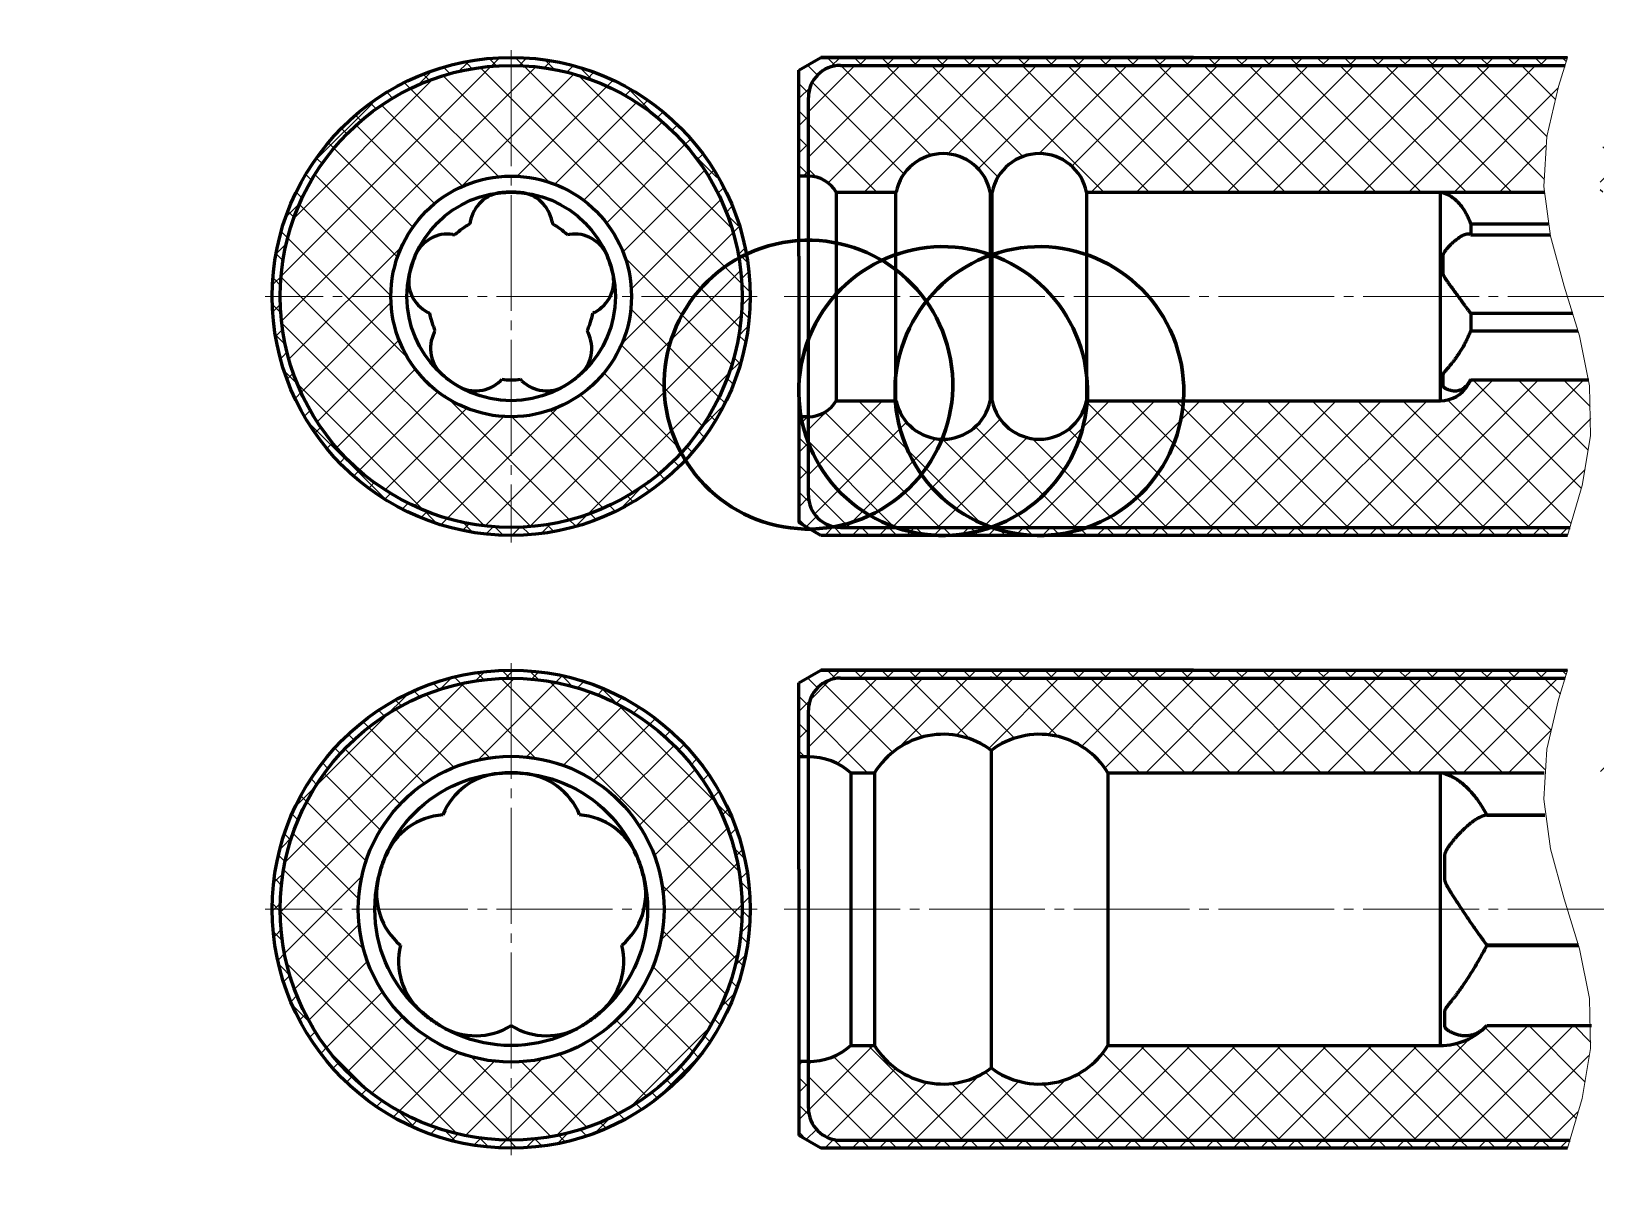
# Model space of a CAD drawing. Header units: millimetres. Extents: x 0 to 2227, y 0 to 651.
# Drawn here: x 0 to 243.8, y 297.9 to 480.2 of the extents above; entities that cross this region are included whole.
import ezdxf

# ---------------------------------------------------------------- set-up
doc = ezdxf.new("R2010")
doc.units = ezdxf.units.MM
for name, pattern in [('K5LT32768', [0]), ('K5LT_AXLED', [22.557629, 18.057629, -1.5, 1.5, -1.5]), ('K5LT_BASIC', [0]), ('K5LT_REINFORCED', [0]), ('K5LT_THIN_INCLUDED_TO_HATCHING', [0])]:
    doc.linetypes.add(name, pattern=pattern)
pattern_1 = [(45, (0, 0), (-3.535534, 3.535534), []), (135, (0, 0), (-3.535534, -3.535534), [])]
pattern_2 = [(45, (0, 0), (-2.12132, 2.12132), []), (135, (0, 0), (-2.12132, -2.12132), [])]

# ---------------------------------------------------------------- blocks, each defined once
blk = doc.blocks.new('U3')
at = {"color": 7, "linetype": 'K5LT_THIN_INCLUDED_TO_HATCHING', "lineweight": 18}
for p, q in [((238.05, 471.55), (239.45, 476.11)), ((236.23, 463.78), (238.05, 471.55)), ((235.75, 456.01), (236.23, 463.78)), ((236.8, 448.24), (235.75, 456.01)), ((238.94, 440.47), (236.8, 448.24)), ((241.3, 432.7), (238.94, 440.47)), ((242.89, 424.93), (241.3, 432.7)), ((243.05, 417.15), (242.89, 424.93)), ((241.72, 409.38), (243.05, 417.15)), ((239.45, 401.61), (241.72, 409.38))]:
    blk.add_line(p, q, dxfattribs=at)
blk = doc.blocks.new('U5')
at = {"color": 7, "linetype": 'K5LT_THIN_INCLUDED_TO_HATCHING', "lineweight": 18}
for p, q in [((238.05, 376.06), (239.45, 380.62)), ((236.23, 368.29), (238.05, 376.06)), ((235.75, 360.52), (236.23, 368.29)), ((236.8, 352.75), (235.75, 360.52)), ((238.94, 344.98), (236.8, 352.75)), ((241.3, 337.21), (238.94, 344.98)), ((242.89, 329.43), (241.3, 337.21)), ((243.05, 321.66), (242.89, 329.43)), ((241.72, 313.89), (243.05, 321.66)), ((239.45, 306.12), (241.72, 313.89))]:
    blk.add_line(p, q, dxfattribs=at)

msp = doc.modelspace()

# ---------------------------------------------------------------- hatches: boundary and pattern name
h = msp.add_hatch()
h.set_pattern_fill('', angle=45, style=0, pattern_type=0)
h.set_pattern_definition(pattern_2)
h.paths.add_polyline_path([(112.05, 438.86), (111.25, 446.53), (108.89, 453.87), (105.07, 460.57), (99.96, 466.33), (93.76, 470.92), (86.75, 474.14), (79.24, 475.85), (71.53, 475.97), (63.96, 474.5), (56.85, 471.5), (50.52, 467.11), (45.22, 461.51), (41.19, 454.93), (38.61, 447.67), (37.57, 440.03), (38.12, 432.34), (40.25, 424.93), (43.86, 418.12), (48.79, 412.19), (54.84, 407.41), (61.74, 403.98), (69.2, 402.04), (76.9, 401.67), (84.51, 402.9), (91.71, 405.67), (98.18, 409.86), (103.65, 415.3), (107.88, 421.74), (110.7, 428.92), (111.98, 436.52)])
h.paths.add_polyline_path([(110.8, 438.86), (110, 431.33), (107.64, 424.12), (103.83, 417.57), (98.73, 411.97), (92.57, 407.55), (85.62, 404.53), (78.19, 403.02), (70.61, 403.11), (63.22, 404.78), (56.34, 407.95), (50.28, 412.5), (45.3, 418.22), (41.64, 424.85), (39.44, 432.11), (38.81, 439.66), (39.77, 447.18), (42.29, 454.33), (46.25, 460.79), (51.47, 466.28), (57.73, 470.56), (64.74, 473.43), (72.2, 474.77), (79.78, 474.52), (87.13, 472.68), (93.94, 469.35), (99.9, 464.67), (104.74, 458.84), (108.26, 452.13), (110.3, 444.83)])
h = msp.add_hatch()
h.set_pattern_fill('', angle=45, style=0, pattern_type=0)
h.set_pattern_definition(pattern_1)
h.paths.add_polyline_path([(110.8, 438.86), (110, 446.4), (107.64, 453.6), (103.83, 460.15), (98.73, 465.76), (92.57, 470.17), (85.62, 473.2), (78.19, 474.7), (70.61, 474.62), (63.22, 472.95), (56.34, 469.77), (50.28, 465.22), (45.3, 459.5), (41.64, 452.87), (39.44, 445.62), (38.81, 438.06), (39.77, 430.55), (42.29, 423.4), (46.25, 416.94), (51.47, 411.44), (57.73, 407.17), (64.74, 404.3), (72.2, 402.96), (79.78, 403.21), (87.13, 405.04), (93.94, 408.37), (99.9, 413.05), (104.74, 418.88), (108.26, 425.59), (110.3, 432.89)])
h.paths.add_polyline_path([(93.55, 438.86), (92.75, 433.46), (90.43, 428.51), (86.79, 424.45), (82.12, 421.6), (76.84, 420.22), (71.38, 420.43), (66.21, 422.2), (61.77, 425.38), (58.44, 429.71), (56.49, 434.81), (56.1, 440.26), (57.3, 445.59), (59.98, 450.35), (63.92, 454.13), (68.78, 456.62), (74.16, 457.6), (79.58, 456.99), (84.61, 454.84), (88.8, 451.34), (91.8, 446.77), (93.36, 441.54)])
h = msp.add_hatch()
h.set_pattern_fill('', angle=45, style=0, pattern_type=0)
h.set_pattern_definition(pattern_1)
h.paths.add_polyline_path([(164.48, 455.11), (235.8, 455.11), (236.1, 462.88), (237.79, 470.65), (239.06, 474.86), (126.13, 474.86), (123.44, 474.08), (121.6, 471.97), (121.13, 469.86), (121.13, 468.61), (121.13, 457.61), (123.82, 456.83), (125.46, 455.11), (134.78, 455.11), (136.22, 458.24), (138.91, 460.39), (142.27, 461.11), (145.61, 460.26), (148.21, 458), (149.48, 455.11), (149.78, 455.11), (151.22, 458.24), (153.91, 460.39), (157.27, 461.11), (160.61, 460.26), (163.21, 458)])
h.paths.add_polyline_path([(126.13, 402.86), (239.84, 402.86), (242.02, 410.63), (243.13, 418.4), (242.76, 425.86), (224.39, 425.86), (223.96, 425.11), (221.94, 423.18), (219.63, 422.61), (164.48, 422.61), (163.03, 419.49), (160.35, 417.34), (156.98, 416.61), (153.65, 417.47), (151.05, 419.72), (149.78, 422.61), (149.48, 422.61), (148.03, 419.49), (145.35, 417.34), (141.98, 416.61), (138.65, 417.47), (136.05, 419.72), (134.78, 422.61), (125.46, 422.61), (123.44, 420.68), (121.13, 420.11), (121.13, 407.86), (121.91, 405.17), (124.02, 403.33)])
h.paths.add_polyline_path([(248.61, 402.86), (386.63, 402.86), (389.32, 403.65), (391.16, 405.75), (391.63, 407.86), (391.63, 408.36), (388.94, 409.15), (387.1, 411.25), (386.63, 413.36), (386.63, 421.36), (376.61, 421.36), (375.6, 418.07), (373.23, 415.58), (369.99, 414.41), (366.57, 414.81), (363.69, 416.69), (361.96, 419.66), (361.65, 421.36), (361.61, 421.36), (360.6, 418.07), (358.23, 415.58), (354.99, 414.41), (351.57, 414.81), (348.69, 416.69), (346.96, 419.66), (346.65, 421.36), (266.63, 421.36), (263.94, 422.15), (262.3, 423.86), (261.15, 425.86), (251.53, 425.86), (251.88, 418.09), (250.71, 410.32)])
h.paths.add_polyline_path([(386.63, 474.86), (247.82, 474.86), (245.65, 467.09), (244.53, 459.32), (244.56, 455.11), (263.32, 455.11), (265.86, 456.3), (266.63, 456.36), (346.65, 456.36), (347.66, 459.65), (350.03, 462.14), (353.27, 463.31), (356.68, 462.91), (359.56, 461.03), (361.3, 458.06), (361.61, 456.36), (361.65, 456.36), (362.66, 459.65), (365.03, 462.14), (368.27, 463.31), (371.68, 462.91), (374.56, 461.03), (376.3, 458.06), (376.61, 456.36), (386.63, 456.36), (386.63, 464.36), (387.41, 467.05), (389.52, 468.9), (391.63, 469.36), (391.63, 469.86), (390.84, 472.55), (388.74, 474.4)])
h = msp.add_hatch()
h.set_pattern_fill('', angle=45, style=0, pattern_type=0)
h.set_pattern_definition(pattern_2)
h.paths.add_polyline_path([(112.05, 343.37), (111.25, 351.04), (108.89, 358.38), (105.07, 365.08), (99.96, 370.84), (93.76, 375.43), (86.75, 378.65), (79.24, 380.36), (71.53, 380.48), (63.96, 379.01), (56.85, 376.01), (50.52, 371.62), (45.22, 366.02), (41.19, 359.44), (38.61, 352.18), (37.57, 344.54), (38.12, 336.85), (40.25, 329.44), (43.86, 322.63), (48.79, 316.7), (54.84, 311.92), (61.74, 308.49), (69.2, 306.54), (76.9, 306.18), (84.51, 307.41), (91.71, 310.18), (98.18, 314.37), (103.65, 319.81), (107.88, 326.25), (110.7, 333.43), (111.98, 341.03)])
h.paths.add_polyline_path([(110.8, 343.37), (110, 335.83), (107.64, 328.63), (103.83, 322.08), (98.73, 316.48), (92.57, 312.06), (85.62, 309.04), (78.19, 307.53), (70.61, 307.62), (63.22, 309.28), (56.34, 312.46), (50.28, 317.01), (45.3, 322.73), (41.64, 329.36), (39.44, 336.62), (38.81, 344.17), (39.77, 351.69), (42.29, 358.83), (46.25, 365.3), (51.47, 370.79), (57.73, 375.07), (64.74, 377.94), (72.2, 379.28), (79.78, 379.03), (87.13, 377.19), (93.94, 373.86), (99.9, 369.18), (104.74, 363.35), (108.26, 356.64), (110.3, 349.34)])
h = msp.add_hatch()
h.set_pattern_fill('', angle=45, style=0, pattern_type=0)
h.set_pattern_definition(pattern_1)
h.paths.add_polyline_path([(110.8, 343.37), (110, 350.91), (107.64, 358.11), (103.83, 364.66), (98.73, 370.27), (92.57, 374.68), (85.62, 377.71), (78.19, 379.21), (70.61, 379.13), (63.22, 377.46), (56.34, 374.28), (50.28, 369.73), (45.3, 364.01), (41.64, 357.38), (39.44, 350.13), (38.81, 342.57), (39.77, 335.06), (42.29, 327.91), (46.25, 321.44), (51.47, 315.95), (57.73, 311.68), (64.74, 308.8), (72.2, 307.47), (79.78, 307.72), (87.13, 309.55), (93.94, 312.88), (99.9, 317.56), (104.74, 323.39), (108.26, 330.1), (110.3, 337.4)])
h.paths.add_polyline_path([(98.63, 343.37), (97.83, 337.26), (95.5, 331.56), (91.78, 326.65), (86.92, 322.85), (81.25, 320.43), (75.16, 319.54), (69.04, 320.25), (63.3, 322.5), (58.33, 326.14), (54.47, 330.94), (51.96, 336.57), (50.98, 342.65), (51.59, 348.79), (53.75, 354.56), (57.33, 359.58), (62.06, 363.52), (67.66, 366.11), (73.72, 367.18), (79.86, 366.66), (85.66, 364.58), (90.74, 361.09), (94.75, 356.41), (97.42, 350.86), (98.59, 344.8)])
h = msp.add_hatch()
h.set_pattern_fill('', angle=45, style=0, pattern_type=0)
h.set_pattern_definition(pattern_1)
h.paths.add_polyline_path([(131.45, 364.62), (134.41, 367.95), (138.35, 370.04), (142.76, 370.61), (147.1, 369.59), (149.63, 368.12), (153.61, 370.12), (158.04, 370.59), (162.35, 369.48), (166, 366.92), (167.81, 364.62), (235.81, 364.62), (237.06, 372.39), (239.06, 379.37), (149.73, 379.37), (149.63, 379.33), (149.52, 379.37), (126.13, 379.37), (123.44, 378.59), (121.6, 376.48), (121.13, 374.37), (121.13, 373.12), (121.13, 367.12), (125.03, 366.33), (127.74, 364.62)])
h.paths.add_polyline_path([(126.13, 307.37), (239.84, 307.37), (242.02, 315.14), (243.13, 322.91), (243.17, 325.22), (226.86, 325.22), (223.6, 322.94), (219.7, 322.12), (219.63, 322.12), (167.81, 322.12), (164.85, 318.79), (160.91, 316.71), (156.49, 316.14), (152.16, 317.15), (149.63, 318.62), (145.65, 316.63), (141.22, 316.15), (136.9, 317.27), (133.25, 319.82), (131.45, 322.12), (127.74, 322.12), (124.29, 320.14), (121.13, 319.62), (121.13, 312.37), (121.91, 309.68), (124.02, 307.84)])
h.paths.add_polyline_path([(248.61, 307.37), (386.63, 307.37), (389.3, 308.15), (385.69, 309.82), (383.02, 312.78), (381.72, 316.54), (381.63, 317.87), (381.63, 320.87), (380.35, 320.87), (377.71, 317.28), (373.98, 314.85), (369.63, 313.88), (365.22, 314.5), (361.63, 316.37), (357.65, 314.38), (353.22, 313.9), (348.9, 315.02), (345.25, 317.57), (342.9, 320.87), (266.63, 320.87), (262.73, 321.66), (259.45, 323.91), (258.38, 325.22), (251.94, 325.22), (251.26, 317.45), (249.31, 309.68)])
h.paths.add_polyline_path([(386.63, 379.37), (247.82, 379.37), (245.65, 371.6), (244.58, 364.62), (261.79, 364.62), (265.58, 365.82), (266.63, 365.87), (342.9, 365.87), (345.54, 369.46), (349.28, 371.89), (353.62, 372.86), (358.03, 372.25), (361.63, 370.37), (365.61, 372.37), (370.04, 372.84), (374.35, 371.73), (378, 369.17), (380.35, 365.87), (381.63, 365.87), (381.63, 368.87), (382.42, 372.77), (384.67, 376.05), (388.02, 378.2), (389.3, 378.6)])

# ---------------------------------------------------------------- linework, layer by layer
at = {"color": 30, "linetype": 'K5LT_AXLED', "lineweight": 18, "true_color": 0xff8000}
for p, q in [((74.8, 477.21), (74.8, 400.51)), ((113.15, 438.86), (36.45, 438.86)), ((117.37, 438.86), (403.67, 438.86)), ((74.8, 381.72), (74.8, 305.02)), ((113.15, 343.37), (36.45, 343.37)), ((117.37, 343.37), (403.67, 343.37))]:
    msp.add_line(p, q, dxfattribs=at)
at = {"color": 150, "linetype": 'K5LT_BASIC', "lineweight": 60, "true_color": 0x0080ff}
for p, q in [((119.63, 474.11), (123.09, 476.11)), ((123.09, 476.11), (239.45, 476.11)), ((181.13, 476.11), (123.09, 476.11)), ((119.63, 445.11), (119.63, 474.11)), ((126.13, 474.86), (239.06, 474.86)), ((119.63, 469.78), (119.63, 469.78)), ((121.13, 445.11), (121.13, 469.86)), ((121.13, 446.36), (121.13, 468.61)), ((121.13, 457.61), (119.63, 457.61)), ((125.46, 455.11), (134.78, 455.11)), ((125.46, 455.11), (125.46, 422.61)), ((134.78, 422.61), (134.78, 455.11)), ((149.48, 455.11), (149.78, 455.11)), ((149.48, 455.11), (149.48, 422.61)), ((149.78, 422.61), (149.78, 455.11)), ((164.48, 455.11), (235.8, 455.11)), ((164.48, 455.11), (164.48, 422.61)), ((219.63, 422.61), (219.63, 455.11)), ((68.42, 450.47), (68.37, 450.17)), ((81.18, 450.47), (81.23, 450.17)), ((224.39, 450.17), (224.39, 448.46)), ((224.39, 450.17), (236.41, 450.17)), ((65.73, 448.52), (66.03, 448.47)), ((83.87, 448.52), (83.56, 448.47)), ((224.39, 448.46), (236.75, 448.46)), ((119.63, 445.11), (119.63, 403.86)), ((121.13, 407.86), (121.13, 445.11)), ((220.03, 445.23), (220.03, 442.49)), ((61.79, 436.38), (62.06, 436.24)), ((87.81, 436.38), (87.54, 436.24)), ((224.39, 436.25), (224.39, 433.49)), ((224.39, 436.25), (240.26, 436.25)), ((62.82, 433.22), (62.95, 433.5)), ((86.78, 433.22), (86.64, 433.5)), ((119.63, 432.61), (119.63, 425.89)), ((224.39, 433.49), (241.08, 433.49)), ((73.14, 425.72), (73.36, 425.94)), ((76.46, 425.72), (76.24, 425.94)), ((220.03, 426.63), (220.03, 424.93)), ((224.39, 425.86), (223.96, 425.11)), ((224.39, 425.86), (242.76, 425.86)), ((125.46, 422.61), (134.78, 422.61)), ((125.46, 422.61), (134.78, 422.61)), ((149.48, 422.61), (149.78, 422.61)), ((149.48, 422.61), (149.78, 422.61)), ((164.48, 422.61), (219.63, 422.61)), ((164.48, 422.61), (219.63, 422.61)), ((121.13, 420.11), (119.63, 420.11)), ((119.63, 419.36), (119.63, 419.36)), ((119.63, 419.03), (119.63, 419.03)), ((119.63, 413.72), (119.63, 403.61)), ((119.63, 407.94), (119.63, 407.94)), ((123.09, 401.61), (119.63, 403.61)), ((126.13, 402.86), (239.84, 402.86)), ((239.45, 401.61), (123.09, 401.61)), ((119.63, 378.62), (123.09, 380.62)), ((123.09, 380.62), (239.45, 380.62)), ((181.13, 380.62), (123.09, 380.62)), ((119.63, 349.62), (119.63, 378.62)), ((126.13, 379.37), (239.06, 379.37)), ((119.63, 374.29), (119.63, 374.29)), ((121.13, 349.62), (121.13, 374.37)), ((121.13, 350.87), (121.13, 373.12)), ((121.13, 367.12), (119.63, 367.12)), ((149.63, 368.12), (149.63, 318.62)), ((127.74, 364.62), (131.45, 364.62)), ((127.74, 364.62), (127.74, 322.12)), ((131.45, 364.62), (131.45, 322.12)), ((167.81, 364.62), (235.81, 364.62)), ((167.81, 364.62), (167.81, 322.12)), ((219.63, 322.12), (219.63, 364.62)), ((220.28, 364.62), (220.28, 364.52)), ((226.86, 358.07), (226.86, 358.04)), ((226.86, 358.07), (235.92, 358.07)), ((226.86, 358.04), (235.93, 358.04)), ((220.28, 351.7), (220.28, 348.12)), ((119.63, 349.62), (119.63, 308.37)), ((121.13, 312.37), (121.13, 349.62)), ((119.63, 337.12), (119.63, 330.4)), ((226.86, 337.79), (226.86, 337.73)), ((226.86, 337.79), (241.14, 337.79)), ((226.86, 337.73), (241.15, 337.73)), ((220.28, 327.37), (220.28, 325.16)), ((226.86, 325.22), (243.17, 325.22)), ((119.63, 323.87), (119.63, 323.87)), ((119.63, 323.54), (119.63, 323.54)), ((127.74, 322.12), (131.45, 322.12)), ((127.74, 322.12), (131.45, 322.12)), ((167.81, 322.12), (219.63, 322.12)), ((167.81, 322.12), (219.63, 322.12)), ((121.13, 319.62), (119.63, 319.62)), ((119.63, 318.23), (119.63, 308.12)), ((119.63, 312.45), (119.63, 312.45)), ((123.09, 306.12), (119.63, 308.12)), ((126.13, 307.37), (239.84, 307.37)), ((239.45, 306.12), (123.09, 306.12))]:
    msp.add_line(p, q, dxfattribs=at)
at = {"color": 7, "linetype": 'K5LT32768', "lineweight": 18}
for p, q in [((125.35, 474.8), (124.03, 476.11)), ((124.56, 474.61), (126.06, 476.11)), ((129.53, 474.86), (128.28, 476.11)), ((129.05, 474.86), (130.3, 476.11)), ((133.77, 474.86), (132.52, 476.11)), ((133.3, 474.86), (134.55, 476.11)), ((138.01, 474.86), (136.76, 476.11)), ((137.54, 474.86), (138.79, 476.11)), ((142.25, 474.86), (141, 476.11)), ((141.78, 474.86), (143.03, 476.11)), ((146.5, 474.86), (145.25, 476.11)), ((146.03, 474.86), (147.28, 476.11)), ((150.74, 474.86), (149.49, 476.11)), ((150.27, 474.86), (151.52, 476.11)), ((154.98, 474.86), (153.73, 476.11)), ((154.51, 474.86), (155.76, 476.11)), ((159.22, 474.86), (157.97, 476.11)), ((158.75, 474.86), (160, 476.11)), ((163.47, 474.86), (162.22, 476.11)), ((163, 474.86), (164.25, 476.11)), ((167.71, 474.86), (166.46, 476.11)), ((167.24, 474.86), (168.49, 476.11)), ((171.95, 474.86), (170.7, 476.11)), ((171.48, 474.86), (172.73, 476.11)), ((176.19, 474.86), (174.94, 476.11)), ((175.72, 474.86), (176.97, 476.11)), ((180.44, 474.86), (179.19, 476.11)), ((179.97, 474.86), (181.22, 476.11)), ((184.68, 474.86), (183.43, 476.11)), ((184.21, 474.86), (185.46, 476.11)), ((188.92, 474.86), (187.67, 476.11)), ((188.45, 474.86), (189.7, 476.11)), ((193.17, 474.86), (191.92, 476.11)), ((192.69, 474.86), (193.94, 476.11)), ((197.41, 474.86), (196.16, 476.11)), ((196.94, 474.86), (198.19, 476.11)), ((201.65, 474.86), (200.4, 476.11)), ((201.18, 474.86), (202.43, 476.11)), ((205.89, 474.86), (204.64, 476.11)), ((205.42, 474.86), (206.67, 476.11)), ((210.14, 474.86), (208.89, 476.11)), ((209.66, 474.86), (210.91, 476.11)), ((214.38, 474.86), (213.13, 476.11)), ((213.91, 474.86), (215.16, 476.11)), ((218.62, 474.86), (217.37, 476.11)), ((218.15, 474.86), (219.4, 476.11)), ((222.86, 474.86), (221.61, 476.11)), ((222.39, 474.86), (223.64, 476.11)), ((227.11, 474.86), (225.86, 476.11)), ((226.64, 474.86), (227.89, 476.11)), ((231.35, 474.86), (230.1, 476.11)), ((230.88, 474.86), (232.13, 476.11)), ((235.59, 474.86), (234.34, 476.11)), ((235.12, 474.86), (236.37, 476.11)), ((239.24, 475.46), (238.58, 476.11)), ((119.63, 473.92), (120.08, 474.37)), ((122.55, 473.35), (121, 474.9)), ((121.17, 470.49), (119.63, 472.03)), ((119.63, 469.68), (121.38, 471.43)), ((121.13, 466.29), (119.63, 467.79)), ((119.63, 465.44), (121.13, 466.94)), ((121.13, 462.05), (119.63, 463.55)), ((119.63, 461.19), (121.13, 462.69)), ((121.13, 457.8), (119.63, 459.3)), ((120.29, 457.61), (121.13, 458.45)), ((119.63, 418.77), (120.97, 420.11)), ((121.13, 419.62), (120.64, 420.11)), ((121.13, 415.38), (119.63, 416.88)), ((119.63, 414.52), (121.13, 416.02)), ((121.13, 411.13), (119.63, 412.63)), ((119.63, 410.28), (121.13, 411.78)), ((121.25, 406.77), (119.63, 408.39)), ((119.63, 406.04), (121.14, 407.55)), ((120.9, 402.88), (119.63, 404.15)), ((120.78, 402.95), (122.38, 404.55)), ((123.69, 401.61), (125.05, 402.98)), ((126.41, 401.61), (125.04, 402.98)), ((127.93, 401.61), (129.18, 402.86)), ((130.65, 401.61), (129.4, 402.86)), ((132.17, 401.61), (133.42, 402.86)), ((134.89, 401.61), (133.64, 402.86)), ((136.41, 401.61), (137.66, 402.86)), ((139.14, 401.61), (137.89, 402.86)), ((140.66, 401.61), (141.91, 402.86)), ((143.38, 401.61), (142.13, 402.86)), ((144.9, 401.61), (146.15, 402.86)), ((147.62, 401.61), (146.37, 402.86)), ((149.14, 401.61), (150.39, 402.86)), ((151.86, 401.61), (150.61, 402.86)), ((153.39, 401.61), (154.64, 402.86)), ((156.11, 401.61), (154.86, 402.86)), ((157.63, 401.61), (158.88, 402.86)), ((160.35, 401.61), (159.1, 402.86)), ((161.87, 401.61), (163.12, 402.86)), ((164.59, 401.61), (163.34, 402.86)), ((166.11, 401.61), (167.36, 402.86)), ((168.83, 401.61), (167.58, 402.86)), ((170.36, 401.61), (171.61, 402.86)), ((173.08, 401.61), (171.83, 402.86)), ((174.6, 401.61), (175.85, 402.86)), ((177.32, 401.61), (176.07, 402.86)), ((178.84, 401.61), (180.09, 402.86)), ((181.56, 401.61), (180.31, 402.86)), ((183.08, 401.61), (184.33, 402.86)), ((185.81, 401.61), (184.56, 402.86)), ((187.33, 401.61), (188.58, 402.86)), ((190.05, 401.61), (188.8, 402.86)), ((191.57, 401.61), (192.82, 402.86)), ((194.29, 401.61), (193.04, 402.86)), ((195.81, 401.61), (197.06, 402.86)), ((198.53, 401.61), (197.28, 402.86)), ((200.05, 401.61), (201.3, 402.86)), ((202.78, 401.61), (201.53, 402.86)), ((204.3, 401.61), (205.55, 402.86)), ((207.02, 401.61), (205.77, 402.86)), ((208.54, 401.61), (209.79, 402.86)), ((211.26, 401.61), (210.01, 402.86)), ((212.78, 401.61), (214.03, 402.86)), ((215.5, 401.61), (214.25, 402.86)), ((217.03, 401.61), (218.28, 402.86)), ((219.75, 401.61), (218.5, 402.86)), ((221.27, 401.61), (222.52, 402.86)), ((223.99, 401.61), (222.74, 402.86)), ((225.51, 401.61), (226.76, 402.86)), ((228.23, 401.61), (226.98, 402.86)), ((229.75, 401.61), (231, 402.86)), ((232.47, 401.61), (231.22, 402.86)), ((234, 401.61), (235.25, 402.86)), ((236.72, 401.61), (235.47, 402.86)), ((238.24, 401.61), (239.49, 402.86)), ((239.81, 402.76), (239.71, 402.86)), ((125.35, 379.31), (124.03, 380.62)), ((124.56, 379.12), (126.06, 380.62)), ((129.53, 379.37), (128.28, 380.62)), ((129.05, 379.37), (130.3, 380.62)), ((133.77, 379.37), (132.52, 380.62)), ((133.3, 379.37), (134.55, 380.62)), ((138.01, 379.37), (136.76, 380.62)), ((137.54, 379.37), (138.79, 380.62)), ((142.25, 379.37), (141, 380.62)), ((141.78, 379.37), (143.03, 380.62)), ((146.5, 379.37), (145.25, 380.62)), ((146.03, 379.37), (147.28, 380.62)), ((150.74, 379.37), (149.49, 380.62)), ((150.27, 379.37), (151.52, 380.62)), ((154.98, 379.37), (153.73, 380.62)), ((154.51, 379.37), (155.76, 380.62)), ((159.22, 379.37), (157.97, 380.62)), ((158.75, 379.37), (160, 380.62)), ((163.47, 379.37), (162.22, 380.62)), ((163, 379.37), (164.25, 380.62)), ((167.71, 379.37), (166.46, 380.62)), ((167.24, 379.37), (168.49, 380.62)), ((171.95, 379.37), (170.7, 380.62)), ((171.48, 379.37), (172.73, 380.62)), ((176.19, 379.37), (174.94, 380.62)), ((175.72, 379.37), (176.97, 380.62)), ((180.44, 379.37), (179.19, 380.62)), ((179.97, 379.37), (181.22, 380.62)), ((184.68, 379.37), (183.43, 380.62)), ((184.21, 379.37), (185.46, 380.62)), ((188.92, 379.37), (187.67, 380.62)), ((188.45, 379.37), (189.7, 380.62)), ((193.17, 379.37), (191.92, 380.62)), ((192.69, 379.37), (193.94, 380.62)), ((197.41, 379.37), (196.16, 380.62)), ((196.94, 379.37), (198.19, 380.62)), ((201.65, 379.37), (200.4, 380.62)), ((201.18, 379.37), (202.43, 380.62)), ((205.89, 379.37), (204.64, 380.62)), ((205.42, 379.37), (206.67, 380.62)), ((210.14, 379.37), (208.89, 380.62)), ((209.66, 379.37), (210.91, 380.62)), ((214.38, 379.37), (213.13, 380.62)), ((213.91, 379.37), (215.16, 380.62)), ((218.62, 379.37), (217.37, 380.62)), ((218.15, 379.37), (219.4, 380.62)), ((222.86, 379.37), (221.61, 380.62)), ((222.39, 379.37), (223.64, 380.62)), ((227.11, 379.37), (225.86, 380.62)), ((226.64, 379.37), (227.89, 380.62)), ((231.35, 379.37), (230.1, 380.62)), ((230.88, 379.37), (232.13, 380.62)), ((235.59, 379.37), (234.34, 380.62)), ((235.12, 379.37), (236.37, 380.62)), ((239.24, 379.96), (238.58, 380.62)), ((119.63, 378.43), (120.08, 378.88)), ((122.55, 377.86), (121, 379.41)), ((121.17, 375), (119.63, 376.54)), ((119.63, 374.19), (121.38, 375.94)), ((121.13, 370.8), (119.63, 372.3)), ((119.63, 369.95), (121.13, 371.45)), ((120.56, 367.12), (119.63, 368.06)), ((121.05, 367.12), (121.13, 367.2)), ((119.63, 319.03), (120.22, 319.62)), ((121.13, 315.64), (119.63, 317.14)), ((119.63, 314.79), (121.13, 316.29)), ((121.25, 311.28), (119.63, 312.9)), ((119.63, 310.55), (121.14, 312.06)), ((120.9, 307.39), (119.63, 308.66)), ((120.78, 307.46), (122.38, 309.06)), ((123.69, 306.12), (125.05, 307.49)), ((126.41, 306.12), (125.04, 307.49)), ((127.93, 306.12), (129.18, 307.37)), ((130.65, 306.12), (129.4, 307.37)), ((132.17, 306.12), (133.42, 307.37)), ((134.89, 306.12), (133.64, 307.37)), ((136.41, 306.12), (137.66, 307.37)), ((139.14, 306.12), (137.89, 307.37)), ((140.66, 306.12), (141.91, 307.37)), ((143.38, 306.12), (142.13, 307.37)), ((144.9, 306.12), (146.15, 307.37)), ((147.62, 306.12), (146.37, 307.37)), ((149.14, 306.12), (150.39, 307.37)), ((151.86, 306.12), (150.61, 307.37)), ((153.39, 306.12), (154.64, 307.37)), ((156.11, 306.12), (154.86, 307.37)), ((157.63, 306.12), (158.88, 307.37)), ((160.35, 306.12), (159.1, 307.37)), ((161.87, 306.12), (163.12, 307.37)), ((164.59, 306.12), (163.34, 307.37)), ((166.11, 306.12), (167.36, 307.37)), ((168.83, 306.12), (167.58, 307.37)), ((170.36, 306.12), (171.61, 307.37)), ((173.08, 306.12), (171.83, 307.37)), ((174.6, 306.12), (175.85, 307.37)), ((177.32, 306.12), (176.07, 307.37)), ((178.84, 306.12), (180.09, 307.37)), ((181.56, 306.12), (180.31, 307.37)), ((183.08, 306.12), (184.33, 307.37)), ((185.81, 306.12), (184.56, 307.37)), ((187.33, 306.12), (188.58, 307.37)), ((190.05, 306.12), (188.8, 307.37)), ((191.57, 306.12), (192.82, 307.37)), ((194.29, 306.12), (193.04, 307.37)), ((195.81, 306.12), (197.06, 307.37)), ((198.53, 306.12), (197.28, 307.37)), ((200.05, 306.12), (201.3, 307.37)), ((202.78, 306.12), (201.53, 307.37)), ((204.3, 306.12), (205.55, 307.37)), ((207.02, 306.12), (205.77, 307.37)), ((208.54, 306.12), (209.79, 307.37)), ((211.26, 306.12), (210.01, 307.37)), ((212.78, 306.12), (214.03, 307.37)), ((215.5, 306.12), (214.25, 307.37)), ((217.03, 306.12), (218.28, 307.37)), ((219.75, 306.12), (218.5, 307.37)), ((221.27, 306.12), (222.52, 307.37)), ((223.99, 306.12), (222.74, 307.37)), ((225.51, 306.12), (226.76, 307.37)), ((228.23, 306.12), (226.98, 307.37)), ((229.75, 306.12), (231, 307.37)), ((232.47, 306.12), (231.22, 307.37)), ((234, 306.12), (235.25, 307.37)), ((236.72, 306.12), (235.47, 307.37)), ((238.24, 306.12), (239.49, 307.37)), ((239.81, 307.27), (239.71, 307.37))]:
    msp.add_line(p, q, dxfattribs=at)
at = {"color": 150, "linetype": 'K5LT_BASIC', "lineweight": 60, "true_color": 0x0080ff}
for centre, radius in [((74.8, 438.86), 37.25), ((74.8, 438.86), 36), ((74.8, 438.86), 18.75), ((74.8, 438.86), 16.25), ((74.8, 343.37), 37.25), ((74.8, 343.37), 36), ((74.8, 343.37), 23.83), ((74.8, 343.37), 21.25)]:
    msp.add_circle(centre, radius, dxfattribs=at)
for centre, radius, start, end in [((126.13, 469.86), 5, 90, 180), ((142.13, 453.61), 7.5, 11.537, 168.463), ((157.13, 453.61), 7.5, 11.537, 168.463), ((121.13, 452.61), 5, 30, 90), ((73.85, 449.57), 5.5, 95.0856, 170.5784), ((74.8, 438.86), 16.25, 90, 95.0856), ((74.8, 438.86), 16.25, 84.9144, 90), ((75.75, 449.57), 5.5, 9.4216, 84.9144), ((74.8, 438.86), 13, 126, 132.3715), ((74.8, 438.86), 13, 119.6285, 126), ((74.8, 438.86), 13, 54, 60.3715), ((74.8, 438.86), 13, 47.6285, 54), ((155.66, 418.91), 75.51, 24.4571, 24.6965), ((64.91, 443.08), 5.5, 81.4216, 156.9144), ((84.69, 443.08), 5.5, 23.0856, 98.5784), ((211.15, 408.63), 41.97, 71.6113, 71.8), ((74.8, 438.86), 16.25, 162, 167.0856), ((74.8, 438.86), 16.25, 156.9144, 162), ((74.8, 438.86), 16.25, 18, 23.0856), ((74.8, 438.86), 16.25, 12.9144, 18), ((64.32, 441.26), 5.5, 167.0856, 242.5784), ((85.28, 441.26), 5.5, 297.4216, 12.9144), ((74.8, 438.86), 13, 191.6285, 198), ((74.8, 438.86), 13, 198, 204.3715), ((74.8, 438.86), 13, 335.6285, 342), ((74.8, 438.86), 13, 342, 348.3715), ((200.07, 412.56), 33.95, 44.2537, 44.5702), ((67.73, 430.76), 5.5, 153.4216, 228.9144), ((81.86, 430.76), 5.5, 311.0856, 26.5784), ((165.77, 462.89), 65.58, 333.1022, 333.3568), ((74.8, 438.86), 16.25, 228.9144, 234), ((74.8, 438.86), 16.25, 234, 239.0856), ((69.28, 429.64), 5.5, 239.0856, 314.5784), ((74.8, 438.86), 13, 263.6285, 270), ((74.8, 438.86), 13, 270, 276.3715), ((80.32, 429.64), 5.5, 225.4216, 300.9144), ((74.8, 438.86), 16.25, 300.9144, 306), ((74.8, 438.86), 16.25, 306, 311.0856), ((219.63, 427.61), 5, 270, 330), ((224.56, 425.54), 0.361, 118.6677, 147.4638), ((121.13, 425.11), 5, 270, 330), ((121.13, 425.11), 5, 270, 330), ((142.13, 424.11), 7.5, 191.537, 348.463), ((142.13, 424.11), 7.5, 191.537, 348.463), ((157.13, 424.11), 7.5, 191.537, 348.463), ((157.13, 424.11), 7.5, 191.537, 348.463), ((126.13, 407.86), 5, 180, 270), ((126.13, 374.37), 5, 90, 180), ((142.13, 358.12), 12.5, 53.1301, 148.6677), ((157.13, 358.12), 12.5, 31.3323, 126.8699), ((121.13, 357.12), 10, 48.5904, 90), ((73.85, 354.08), 10.5, 95.0856, 157.7349), ((75.75, 354.08), 10.5, 22.2651, 84.9144), ((64.91, 347.59), 10.5, 94.2651, 156.9144), ((84.69, 347.59), 10.5, 23.0856, 85.7349), ((64.32, 345.77), 10.5, 167.0856, 229.7349), ((85.28, 345.77), 10.5, 310.2651, 12.9144), ((67.73, 335.27), 10.5, 166.2651, 228.9144), ((81.86, 335.27), 10.5, 311.0856, 13.7349), ((69.28, 334.15), 10.5, 239.0856, 301.7349), ((80.32, 334.15), 10.5, 238.2651, 300.9144), ((219.63, 332.12), 10, 270, 316.3464), ((121.13, 329.62), 10, 270, 311.4096), ((121.13, 329.62), 10, 270, 311.4096), ((142.13, 328.62), 12.5, 211.3323, 306.8699), ((142.13, 328.62), 12.5, 211.3323, 306.8699), ((157.13, 328.62), 12.5, 233.1301, 328.6677), ((157.13, 328.62), 12.5, 233.1301, 328.6677), ((126.13, 312.37), 5, 180, 270)]:
    msp.add_arc(centre, radius, start, end, dxfattribs=at)
at = {"color": 134, "linetype": 'K5LT_REINFORCED', "lineweight": 100, "true_color": 0x009696}
for centre, radius, start, end in [((121.13, 425.11), 22.5, 280.1908613044198, 280.1908555748418), ((142.13, 424.11), 22.5, 250.8118651387444, 250.8118594091664), ((142.13, 424.11), 22.5, 250.8118651387445, 250.8118594091665), ((157.13, 424.11), 22.5, 289.1881377886104, 289.1881320590325), ((157.13, 424.11), 22.5, 289.1881377886104, 289.1881320590325), ((142.13, 358.12), 22.5, 70.5288, 70.8119), ((157.13, 358.12), 22.5, 109.1881, 109.4712), ((74.8, 343.37), 21.25, 90, 95.0856), ((74.8, 343.37), 21.25, 84.9144, 90), ((74.8, 343.37), 21.25, 156.9144, 162), ((74.8, 343.37), 21.25, 18, 23.0856), ((74.8, 343.37), 21.25, 162, 167.0856), ((74.8, 343.37), 21.25, 12.9144, 18), ((74.8, 343.37), 21.25, 228.9144, 234), ((74.8, 343.37), 21.25, 306, 311.0856), ((74.8, 343.37), 21.25, 234, 239.0856), ((74.8, 343.37), 21.25, 300.9144, 306)]:
    msp.add_arc(centre, radius, start, end, dxfattribs=at)
at = {"color": 150, "linetype": 'K5LT_BASIC', "lineweight": 60, "true_color": 0x0080ff}
for points, knots in [([(220, 455.11), (220.03, 455.03), (220.04, 455.02), (220.06, 455.01), (220.09, 455), (220.12, 454.99), (220.14, 454.98), (220.17, 454.97), (220.21, 454.96), (220.25, 454.94), (220.3, 454.93), (220.36, 454.91), (220.42, 454.88), (220.49, 454.86), (220.56, 454.83), (220.64, 454.79), (220.76, 454.74), (220.9, 454.68), (221.07, 454.58), (221.26, 454.47), (221.49, 454.32), (221.78, 454.1), (222.15, 453.78), (222.66, 453.25), (223.09, 452.69), (223.45, 452.12), (223.7, 451.69), (223.87, 451.33), (223.96, 451.13)], [0, 0, 0, 0, 0.338467, 0.8037, 1.114646, 1.462267, 1.588609, 1.853274, 2.149226, 2.476851, 2.840014, 3.233561, 3.681335, 4.217626, 4.561485, 5.120398, 5.882951, 6.822226, 7.787772, 9.292939, 10.431143, 12.309834, 14.984808, 17.830189, 22.878696, 24.286028, 26.343971, 29, 29, 29, 29]), ([(223.9, 448.57), (223.79, 448.57), (223.58, 448.54), (223.32, 448.44), (222.99, 448.3), (222.65, 448.1), (222.24, 447.8), (221.95, 447.57), (221.67, 447.33), (221.46, 447.13), (221.27, 446.95), (221.12, 446.8), (220.98, 446.66), (220.87, 446.53), (220.78, 446.43), (220.7, 446.35), (220.63, 446.26), (220.56, 446.18), (220.5, 446.11), (220.44, 446.03), (220.38, 445.95), (220.31, 445.87), (220.26, 445.8), (220.22, 445.74), (220.19, 445.69), (220.17, 445.65), (220.15, 445.61), (220.12, 445.56), (220.1, 445.51), (220.07, 445.44), (220.04, 445.36), (220.03, 445.28), (220.03, 445.24), (220.03, 445.23)], [0, 0, 0, 0, 3.676113, 6.63988, 7.569922, 12.700077, 15.334649, 17.808509, 19.731865, 21.86645, 22.870927, 24.071119, 25.233086, 26.122993, 26.752604, 27.356248, 27.914995, 28.455274, 28.947472, 29.410164, 29.965405, 30.481924, 30.962754, 31.267109, 31.553855, 31.801509, 32.027237, 32.226188, 32.594029, 32.899368, 33.364924, 33.792304, 34, 34, 34, 34]), ([(224.26, 448.51), (224.17, 448.54), (224.07, 448.56), (223.97, 448.57), (223.96, 448.57)], [0, 0, 0, 0, 4.265493, 5, 5, 5, 5]), ([(220.03, 442.49), (220.03, 442.46), (220.04, 442.39), (220.06, 442.3), (220.09, 442.21), (220.12, 442.14), (220.14, 442.08), (220.17, 442.03), (220.21, 441.96), (220.25, 441.89), (220.3, 441.8), (220.36, 441.72), (220.42, 441.61), (220.49, 441.52), (220.56, 441.41), (220.64, 441.29), (220.76, 441.13), (220.9, 440.94), (221.07, 440.69), (221.26, 440.44), (221.49, 440.12), (221.78, 439.72), (222.15, 439.21), (222.56, 438.65), (222.96, 438.1), (223.3, 437.63), (223.59, 437.24), (223.8, 436.96), (223.91, 436.8), (223.96, 436.74)], [0, 0, 0, 0, 0.350138, 0.831414, 1.153082, 1.51269, 1.643389, 1.91718, 2.223337, 2.562259, 2.937946, 3.345063, 3.808278, 4.363061, 4.718777, 5.296963, 6.085811, 7.057475, 8.056315, 9.613385, 10.790837, 12.73431, 15.501525, 18.445022, 21.443376, 24.3969, 26.55169, 28.637867, 30, 30, 30, 30]), ([(223.96, 436.74), (224.03, 436.64), (224.13, 436.52), (224.23, 436.41), (224.26, 436.39)], [0, 0, 0, 0, 3.751878, 5, 5, 5, 5]), ([(223.96, 432.6), (223.89, 432.44), (223.75, 432.14), (223.54, 431.72), (223.17, 431.02), (222.73, 430.3), (222.28, 429.61), (222.01, 429.23), (221.77, 428.9), (221.5, 428.55), (221.24, 428.22), (221.03, 427.96), (220.87, 427.77), (220.75, 427.63), (220.66, 427.53), (220.58, 427.45), (220.52, 427.37), (220.46, 427.3), (220.4, 427.24), (220.35, 427.18), (220.3, 427.12), (220.26, 427.07), (220.23, 427.02), (220.19, 426.98), (220.16, 426.93), (220.13, 426.89), (220.1, 426.84), (220.07, 426.79), (220.05, 426.73), (220.04, 426.68), (220.03, 426.65), (220.03, 426.63)], [0, 0, 0, 0, 2.179254, 4.398998, 5.90217, 12.153241, 14.8728, 16.317464, 18.105556, 20.173242, 22.125957, 23.652159, 24.815761, 25.556052, 26.195022, 26.713257, 27.212659, 27.663446, 28.084579, 28.465165, 28.833687, 29.166143, 29.475382, 29.743432, 29.994685, 30.402344, 30.570615, 31.017108, 31.346011, 31.591856, 32, 32, 32, 32]), ([(220.03, 424.93), (220.03, 424.92), (220.04, 424.88), (220.06, 424.84), (220.09, 424.79), (220.12, 424.76), (220.14, 424.74), (220.17, 424.71), (220.21, 424.68), (220.25, 424.65), (220.29, 424.62), (220.35, 424.59), (220.41, 424.55), (220.49, 424.5), (220.58, 424.46), (220.67, 424.42), (220.77, 424.38), (220.9, 424.33), (221.06, 424.28), (221.27, 424.22), (221.55, 424.17), (221.76, 424.15), (221.89, 424.15)], [0, 0, 0, 0, 0.584476, 1.387719, 1.924513, 2.52461, 2.742722, 3.198034, 3.699309, 4.244022, 4.833903, 5.460379, 6.152576, 7.315505, 8.177744, 9.299718, 10.242897, 11.482111, 13.658773, 15.886957, 18.505434, 23, 23, 23, 23]), ([(221.89, 424.15), (222.05, 424.15), (222.34, 424.18), (222.74, 424.29), (223.03, 424.43), (223.38, 424.65), (223.67, 424.9), (223.89, 425.18), (223.96, 425.29)], [0, 0, 0, 0, 1.865042, 3.269942, 4.85584, 5.514986, 7.811649, 9, 9, 9, 9]), ([(223.96, 425.29), (224.03, 425.39), (224.13, 425.54), (224.23, 425.7), (224.26, 425.73)], [0, 0, 0, 0, 3.751878, 5, 5, 5, 5]), ([(220.28, 364.52), (220.28, 364.51), (220.28, 364.51), (220.3, 364.49), (220.34, 364.47), (220.4, 364.45), (220.45, 364.43), (220.52, 364.4), (220.58, 364.38), (220.65, 364.36), (220.73, 364.33), (220.84, 364.29), (220.96, 364.24), (221.09, 364.18), (221.24, 364.12), (221.4, 364.04), (221.58, 363.95), (221.79, 363.84), (222.01, 363.71), (222.25, 363.55), (222.57, 363.34), (222.96, 363.04), (223.36, 362.71), (223.77, 362.32), (224.2, 361.88), (224.69, 361.33), (225.2, 360.69), (225.73, 359.96), (226.3, 359.08), (226.67, 358.43), (226.86, 358.07)], [0, 0, 0, 0, 0.256165, 0.524863, 1.104379, 1.41459, 1.751502, 2.117164, 2.520266, 2.731029, 3.189331, 3.697031, 4.252856, 4.846832, 5.490725, 6.205625, 7.003993, 7.8766, 8.829133, 9.876457, 11.011823, 12.914866, 14.92041, 16.159278, 18.31956, 20.60694, 22.724612, 25.30973, 27.968676, 31, 31, 31, 31]), ([(226.86, 358.04), (226.63, 358), (226.27, 357.9), (225.69, 357.65), (225.22, 357.39), (224.77, 357.09), (224.42, 356.83), (224.02, 356.51), (223.56, 356.11), (223.1, 355.67), (222.69, 355.26), (222.32, 354.86), (221.97, 354.46), (221.7, 354.14), (221.51, 353.9), (221.36, 353.72), (221.24, 353.55), (221.12, 353.41), (221.02, 353.27), (220.92, 353.12), (220.82, 352.98), (220.72, 352.83), (220.64, 352.7), (220.58, 352.59), (220.53, 352.5), (220.48, 352.41), (220.44, 352.32), (220.39, 352.2), (220.34, 352.08), (220.31, 351.95), (220.29, 351.84), (220.28, 351.77), (220.28, 351.71), (220.28, 351.7)], [0, 0, 0, 0, 3.960425, 6.09838, 9.208062, 11.20721, 12.796207, 14.399975, 17.135826, 19.338556, 20.94134, 22.907021, 24.590752, 25.871305, 26.685104, 27.387944, 27.959132, 28.509776, 29.006925, 29.471459, 30.023446, 30.534906, 31.006673, 31.304284, 31.586214, 31.900536, 32.190046, 32.454473, 32.951643, 33.331573, 33.527936, 33.890868, 34, 34, 34, 34]), ([(220.28, 348.12), (220.28, 348.07), (220.28, 348), (220.3, 347.88), (220.32, 347.76), (220.36, 347.64), (220.4, 347.53), (220.44, 347.44), (220.48, 347.34), (220.53, 347.24), (220.58, 347.14), (220.62, 347.05), (220.67, 346.96), (220.74, 346.84), (220.82, 346.69), (220.91, 346.54), (221, 346.4), (221.07, 346.28), (221.16, 346.13), (221.25, 345.98), (221.38, 345.79), (221.53, 345.54), (221.73, 345.24), (221.97, 344.87), (222.28, 344.39), (222.71, 343.75), (223.2, 343.01), (223.68, 342.3), (224.17, 341.57), (224.6, 340.93), (225.21, 340.05), (225.74, 339.31), (226.35, 338.47), (226.66, 338.05), (226.86, 337.79)], [0, 0, 0, 0, 0.337693, 0.609807, 0.968672, 1.303118, 1.675239, 1.886544, 2.113063, 2.469165, 2.81983, 3.01178, 3.287123, 3.577715, 4.138036, 4.68301, 4.977796, 5.396209, 5.835929, 6.296779, 6.815684, 7.638324, 8.644159, 9.685001, 11.12218, 13.197041, 15.808716, 18.315919, 20.241871, 23.121482, 24.879862, 29.647922, 31.418534, 35, 35, 35, 35]), ([(226.86, 337.73), (226.64, 337.29), (226.17, 336.41), (225.43, 335.1), (224.74, 333.94), (224.23, 333.12), (223.79, 332.43), (223.41, 331.86), (222.97, 331.23), (222.67, 330.81), (222.38, 330.41), (222.16, 330.11), (221.94, 329.82), (221.79, 329.62), (221.64, 329.44), (221.5, 329.26), (221.37, 329.09), (221.25, 328.93), (221.13, 328.78), (221.01, 328.64), (220.91, 328.51), (220.82, 328.38), (220.73, 328.27), (220.66, 328.17), (220.59, 328.08), (220.53, 327.99), (220.48, 327.91), (220.44, 327.84), (220.4, 327.78), (220.36, 327.69), (220.32, 327.61), (220.3, 327.51), (220.28, 327.44), (220.28, 327.39), (220.28, 327.37)], [0, 0, 0, 0, 4.019135, 7.998603, 11.901939, 14.774494, 15.72335, 18.539269, 20.354685, 22.097141, 22.936831, 24.569057, 25.344485, 26.078225, 26.794843, 27.468071, 28.114877, 28.725921, 29.327389, 29.890653, 30.424953, 30.910459, 31.376874, 31.791686, 32.174364, 32.51269, 32.838367, 33.125647, 33.386826, 33.606928, 34.135764, 34.389369, 34.781725, 35, 35, 35, 35]), ([(220.28, 325.16), (220.28, 325.14), (220.28, 325.1), (220.3, 325.05), (220.31, 325), (220.34, 324.96), (220.37, 324.91), (220.4, 324.86), (220.44, 324.82), (220.48, 324.78), (220.53, 324.73), (220.59, 324.68), (220.65, 324.63), (220.73, 324.57), (220.82, 324.51), (220.92, 324.44), (221.03, 324.37), (221.17, 324.3), (221.31, 324.22), (221.47, 324.14), (221.65, 324.06), (221.87, 323.97), (222.14, 323.88), (222.44, 323.8), (222.73, 323.74), (223.1, 323.68), (223.35, 323.67), (223.52, 323.67)], [0, 0, 0, 0, 0.53424, 0.994665, 1.284087, 1.705828, 2.195975, 2.646397, 3.052887, 3.479768, 3.976882, 4.523931, 5.151056, 5.8084, 6.575827, 7.423051, 8.400026, 9.427624, 10.609246, 11.894686, 13.338031, 14.835322, 17.085694, 19.464125, 21.970574, 23.943158, 28, 28, 28, 28]), ([(223.52, 323.67), (223.73, 323.67), (224.11, 323.7), (224.67, 323.82), (225.22, 324.01), (225.98, 324.42), (226.53, 324.87), (226.86, 325.22)], [0, 0, 0, 0, 1.408978, 2.517421, 3.848304, 5.302754, 8, 8, 8, 8])]:
    msp.add_open_spline(points, degree=3, knots=knots, dxfattribs=at)
for points in [[(223.96, 451.13), (224.06, 450.91), (224.15, 450.68), (224.26, 450.46)], [(223.96, 448.57), (223.94, 448.57), (223.92, 448.57), (223.9, 448.57)], [(224.26, 433.23), (224.15, 433.02), (224.06, 432.81), (223.96, 432.6)]]:
    msp.add_open_spline(points, degree=3, dxfattribs=at)

# ---------------------------------------------------------------- block references
for name in ['U3', 'U5']:
    msp.add_blockref(name, (0, 0))

doc.saveas('drawing.dxf')
